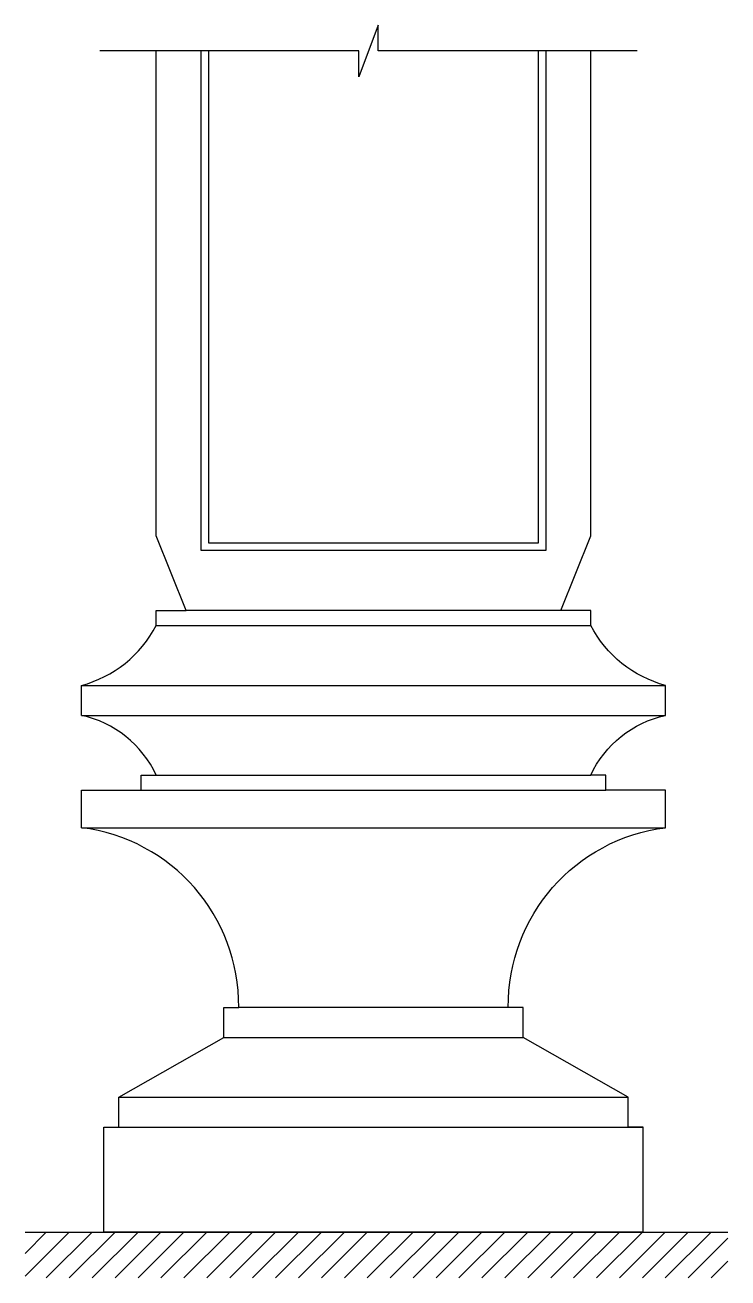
# Model space of a CAD drawing. Extents: x 2798 to 3340, y 3459 to 4426.
import ezdxf

# ---------------------------------------------------------------- set-up
doc = ezdxf.new("R2010")
doc.units = 0
doc.header["$LTSCALE"] = 100
doc.header["$MEASUREMENT"] = 0
for name, color, linetype in [('2', 2, 'CONTINUOUS'), ('3', 3, 'CONTINUOUS'), ('4', 4, 'CONTINUOUS'), ('7', 7, 'CONTINUOUS')]:
    doc.layers.add(name, color=color, linetype=linetype)

msp = doc.modelspace()

# ---------------------------------------------------------------- hatches: boundary and pattern name
at = {"layer": '3'}
h = msp.add_hatch(dxfattribs=at)
h.set_pattern_fill('ANSI31', color=256, scale=100, style=0)
h.set_pattern_definition([(45, (-4175.777, 1082.695), (-8.838835, 8.838835), [])])
h.paths.add_polyline_path([(3340.31, 3494.68), (2798.33, 3494.68), (2798.33, 3459.32), (3340.31, 3459.32)])

# ---------------------------------------------------------------- linework, layer by layer
at = {"layer": '2'}
msp.add_line((2798.33, 3494.68), (3340.31, 3494.68), dxfattribs=at)
at = {"layer": '3'}
for p, q in [((2899.53, 3962.46), (3234.48, 3962.46)), ((2899.53, 3846.96), (3234.48, 3846.96)), ((2841.78, 3806.53), (3292.23, 3806.53)), ((3170.95, 3667.93), (2963.05, 3667.93)), ((2951.5, 3644.83), (3182.5, 3644.83)), ((2870.65, 3598.63), (3263.35, 3598.63))]:
    msp.add_line(p, q, dxfattribs=at)
for points in [[(3270.37, 4405.57), (3070.53, 4405.57), (3070.53, 4425.54), (3055.8, 4385.6), (3055.8, 4405.57), (2855.95, 4405.57)], [(3194.05, 4405.57), (3194.05, 4025.98), (2939.95, 4025.98), (2939.95, 4405.57)]]:
    msp.add_lwpolyline(points, dxfattribs=at)
at = {"layer": '4'}
for points in [[(3274.9, 3494.68), (2859.1, 3494.68), (2859.1, 3575.53), (2870.65, 3575.53), (2870.65, 3598.63), (2951.5, 3644.83), (2951.5, 3644.83), (2951.5, 3667.93), (2963.05, 3667.93, 0.381796), (2841.78, 3806.53), (2841.78, 3835.41), (2887.98, 3835.41), (2887.98, 3846.96), (2899.53, 3846.96, 0.235821), (2841.78, 3893.16), (2841.78, 3916.26, 0.210261), (2899.53, 3962.46), (2899.53, 3974.01), (2922.63, 3974.01), (2899.53, 4031.76), (2899.53, 4031.76), (2899.53, 4405.57)], [(3274.9, 3494.68), (3274.9, 3575.53), (3263.35, 3575.53), (3263.35, 3598.63), (3182.5, 3644.83), (3182.5, 3644.83), (3182.5, 3667.93), (3170.95, 3667.93, -0.381796), (3292.23, 3806.53), (3292.23, 3835.41), (3246.03, 3835.41), (3246.03, 3846.96), (3234.48, 3846.96, -0.235821), (3292.23, 3893.16), (3292.23, 3916.26, -0.210261), (3234.48, 3962.46), (3234.48, 3974.01), (3211.38, 3974.01), (3234.48, 4031.76), (3234.48, 4031.76), (3234.48, 4405.57)]]:
    msp.add_lwpolyline(points, format="xyb", dxfattribs=at)
at = {"layer": '7'}
for p, q in [((3211.38, 3974.01), (2922.63, 3974.01)), ((2841.78, 3916.26), (3292.23, 3916.26)), ((2841.78, 3893.16), (3292.23, 3893.16)), ((2887.98, 3835.41), (3246.03, 3835.41)), ((2870.65, 3575.53), (3274.9, 3575.53))]:
    msp.add_line(p, q, dxfattribs=at)
msp.add_lwpolyline([(3199.83, 4405.57), (3199.83, 4020.21), (2934.18, 4020.21), (2934.18, 4405.57)], dxfattribs=at)

doc.saveas('drawing.dxf')
